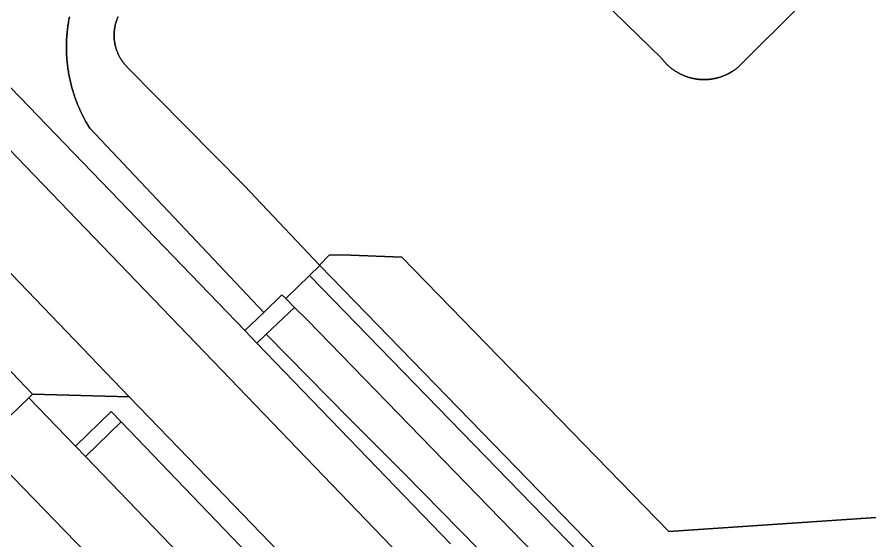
# Model space of a CAD drawing. Header units: metres. Extents: x -127 to 442, y -186 to 462.
# Drawn here: x 45.6 to 106, y 174.7 to 211.8 of the extents above; entities that cross this region are included whole.
import ezdxf

# ---------------------------------------------------------------- set-up
doc = ezdxf.new("R2010")
doc.units = ezdxf.units.M

msp = doc.modelspace()

# ---------------------------------------------------------------- linework, layer by layer
at = {"layer": 'road_0', "color": 8}
for points in [[(76.282, 174.499), (62.562, 188.724), (62.562, 188.724), (61.711, 189.606), (37.47, 214.74)], [(37.738, 209.967), (85.335, 160.584)], [(85.335, 160.584), (37.738, 209.967)], [(43.523, 195.304), (53.506, 184.925), (58.396, 179.877), (73.602, 164.099)], [(43.721, 182.308), (46.398, 184.859), (46.656, 185.105), (44.72, 187.136)], [(73.602, 164.099), (58.396, 179.877), (53.506, 184.925), (46.656, 185.105), (46.398, 184.859), (49.71, 181.42), (52.24, 183.88), (52.24, 183.88), (52.933, 183.159), (72.572, 162.709)], [(75.8, 154.33), (50.404, 180.7), (50.404, 180.7), (49.71, 181.42), (46.398, 184.859), (43.721, 182.308)], [(43.027, 181.486), (57.097, 167.015)]]:
    msp.add_lwpolyline(points, dxfattribs=at)
msp.add_lwpolyline([(43.523, 195.304), (44.72, 187.136), (46.656, 185.105), (53.506, 184.925), (43.523, 195.304)], close=True, dxfattribs=at)
at = {"layer": 'road_1', "color": 7}
msp.add_lwpolyline([(65.224, 191.254), (64.603, 191.874), (64.336, 192.141), (63.053, 190.902), (61.711, 189.606), (62.562, 188.724), (63.179, 189.31), (63.222, 189.351), (65.224, 191.254)], close=True, dxfattribs=at)
at = {"layer": 'terrain_5', "color": 3}
for points in [[(76.921, 222.833), (91.249, 208.888), (91.249, 208.888), (91.287, 208.838), (91.326, 208.789), (91.366, 208.741), (91.406, 208.693), (91.448, 208.646), (91.49, 208.599), (91.533, 208.554), (91.576, 208.508), (91.621, 208.464), (91.666, 208.421), (91.711, 208.378), (91.758, 208.336), (91.805, 208.295), (91.853, 208.254), (91.902, 208.215), (91.951, 208.176), (92.001, 208.138), (92.051, 208.101), (92.102, 208.065), (92.154, 208.029), (92.206, 207.995), (92.259, 207.961), (92.313, 207.928), (92.367, 207.896), (92.421, 207.865), (92.476, 207.835), (92.532, 207.806), (92.588, 207.778), (92.644, 207.75), (92.701, 207.724), (92.758, 207.699), (92.816, 207.674), (92.874, 207.651), (92.932, 207.628), (92.991, 207.607), (93.051, 207.586), (93.11, 207.567), (93.17, 207.548), (93.23, 207.53), (93.291, 207.514), (93.351, 207.498), (93.412, 207.484), (93.474, 207.47), (93.535, 207.458), (93.597, 207.446), (93.658, 207.436), (93.72, 207.427), (93.782, 207.418), (93.845, 207.411), (93.907, 207.405), (93.97, 207.399), (94.032, 207.395), (94.095, 207.392), (94.157, 207.39), (94.22, 207.389), (94.283, 207.389), (94.345, 207.39), (94.408, 207.392), (94.471, 207.395), (94.533, 207.399), (94.596, 207.405), (94.658, 207.411), (94.72, 207.418), (94.782, 207.426), (94.844, 207.436), (94.906, 207.446), (94.968, 207.458), (95.029, 207.47), (95.09, 207.484), (95.151, 207.498), (95.212, 207.514), (95.273, 207.53), (95.333, 207.548), (95.393, 207.566), (95.452, 207.586), (95.511, 207.606), (95.57, 207.628), (95.629, 207.65), (95.687, 207.674), (95.745, 207.698), (95.802, 207.723), (95.859, 207.75), (95.915, 207.777), (95.971, 207.805), (96.027, 207.834), (96.082, 207.864), (96.136, 207.895), (96.19, 207.927), (96.244, 207.96), (96.296, 207.994), (96.349, 208.028), (96.4, 208.064), (96.452, 208.1), (96.502, 208.137), (96.552, 208.175), (96.601, 208.214), (96.65, 208.253), (96.698, 208.294), (96.745, 208.335), (96.745, 208.335), (105.722, 217.296)], [(37.47, 214.74), (61.711, 189.606), (63.053, 190.902), (50.714, 203.949), (50.714, 203.949), (50.658, 204.038), (50.603, 204.128), (50.55, 204.218), (50.496, 204.309), (50.444, 204.401), (50.393, 204.492), (50.343, 204.585), (50.293, 204.678), (50.245, 204.771), (50.197, 204.865), (50.15, 204.959), (50.105, 205.054), (50.06, 205.149), (50.016, 205.244), (49.973, 205.34), (49.931, 205.437), (49.89, 205.534), (49.85, 205.631), (49.81, 205.729), (49.772, 205.827), (49.735, 205.925), (49.698, 206.024), (49.663, 206.123), (49.629, 206.222), (49.595, 206.322), (49.563, 206.422), (49.532, 206.522), (49.501, 206.623), (49.472, 206.724), (49.443, 206.825), (49.416, 206.927), (49.389, 207.029), (49.364, 207.131), (49.339, 207.233), (49.316, 207.336), (49.293, 207.438), (49.272, 207.541), (49.251, 207.644), (49.232, 207.748), (49.213, 207.851), (49.196, 207.955), (49.179, 208.059), (49.164, 208.163), (49.15, 208.267), (49.136, 208.372), (49.124, 208.476), (49.113, 208.581), (49.102, 208.685), (49.093, 208.79), (49.085, 208.895), (49.078, 209), (49.072, 209.105), (49.066, 209.21), (49.062, 209.315), (49.059, 209.42), (49.057, 209.526), (49.056, 209.631), (49.056, 209.736), (49.057, 209.841), (49.059, 209.946), (49.062, 210.051), (49.066, 210.157), (49.071, 210.262), (49.078, 210.367), (49.085, 210.472), (49.093, 210.576), (49.102, 210.681), (49.112, 210.786), (49.124, 210.891), (49.136, 210.995), (49.149, 211.099), (49.164, 211.204), (49.179, 211.308), (49.196, 211.412), (49.213, 211.515), (49.231, 211.619), (49.251, 211.722), (49.271, 211.825)], [(49.271, 211.825), (49.251, 211.722), (49.231, 211.619), (49.213, 211.515), (49.196, 211.412), (49.179, 211.308), (49.164, 211.204), (49.149, 211.099), (49.136, 210.995), (49.124, 210.891), (49.112, 210.786), (49.102, 210.681), (49.093, 210.576), (49.085, 210.472), (49.078, 210.367), (49.071, 210.262), (49.066, 210.157), (49.062, 210.051), (49.059, 209.946), (49.057, 209.841), (49.056, 209.736), (49.056, 209.631), (49.057, 209.526), (49.059, 209.42), (49.062, 209.315), (49.066, 209.21), (49.072, 209.105), (49.078, 209), (49.085, 208.895), (49.093, 208.79), (49.102, 208.685), (49.113, 208.581), (49.124, 208.476), (49.136, 208.372), (49.15, 208.267), (49.164, 208.163), (49.179, 208.059), (49.196, 207.955), (49.213, 207.851), (49.232, 207.748), (49.251, 207.644), (49.272, 207.541), (49.293, 207.438), (49.316, 207.336), (49.339, 207.233), (49.364, 207.131), (49.389, 207.029), (49.416, 206.927), (49.443, 206.825), (49.472, 206.724), (49.501, 206.623), (49.532, 206.522), (49.563, 206.422), (49.595, 206.322), (49.629, 206.222), (49.663, 206.123), (49.698, 206.024), (49.735, 205.925), (49.772, 205.827), (49.81, 205.729), (49.85, 205.631), (49.89, 205.534), (49.931, 205.437), (49.973, 205.34), (50.016, 205.244), (50.06, 205.149), (50.105, 205.054), (50.15, 204.959), (50.197, 204.865), (50.245, 204.771), (50.293, 204.678), (50.343, 204.585), (50.393, 204.492), (50.444, 204.401), (50.496, 204.309), (50.55, 204.218), (50.603, 204.128), (50.658, 204.038), (50.714, 203.949), (50.714, 203.949), (63.053, 190.902), (64.336, 192.141), (64.603, 191.874), (66.288, 193.506), (67.016, 194.211), (66.986, 194.242), (61.664, 199.891), (53.363, 208.279), (53.363, 208.279), (53.328, 208.315), (53.293, 208.352), (53.259, 208.389), (53.225, 208.427), (53.192, 208.466), (53.16, 208.504), (53.128, 208.544), (53.097, 208.584), (53.067, 208.624), (53.037, 208.665), (53.008, 208.706), (52.979, 208.748), (52.951, 208.79), (52.924, 208.833), (52.898, 208.876), (52.872, 208.92), (52.847, 208.964), (52.822, 209.008), (52.799, 209.053), (52.776, 209.098), (52.753, 209.143), (52.732, 209.189), (52.711, 209.235), (52.691, 209.281), (52.671, 209.328), (52.653, 209.375), (52.635, 209.422), (52.618, 209.47), (52.601, 209.518), (52.586, 209.566), (52.571, 209.614), (52.557, 209.663), (52.543, 209.712), (52.531, 209.761), (52.519, 209.81), (52.508, 209.859), (52.498, 209.909), (52.488, 209.958), (52.48, 210.008), (52.472, 210.058), (52.465, 210.108), (52.459, 210.159), (52.453, 210.209), (52.448, 210.259), (52.445, 210.31), (52.441, 210.36), (52.439, 210.411), (52.438, 210.461), (52.437, 210.512), (52.437, 210.562), (52.438, 210.613), (52.44, 210.663), (52.442, 210.714), (52.446, 210.764), (52.45, 210.815), (52.455, 210.865), (52.46, 210.916), (52.467, 210.966), (52.474, 211.016), (52.482, 211.066), (52.491, 211.115), (52.501, 211.165), (52.511, 211.215), (52.522, 211.264), (52.534, 211.313), (52.547, 211.362), (52.561, 211.411), (52.575, 211.459), (52.59, 211.508), (52.606, 211.556), (52.622, 211.603), (52.64, 211.651), (52.658, 211.698), (52.677, 211.745), (52.696, 211.792), (52.717, 211.838)], [(116.467, 171.435), (89.538, 169.628), (66.288, 193.506), (66.288, 193.506), (64.603, 191.874), (65.224, 191.254), (66.151, 190.341), (88.641, 167.216), (92.202, 167.489), (115.603, 169.044)], [(87.406, 164.819), (73.013, 179.464), (69.092, 183.396), (64.736, 187.815), (63.222, 189.351), (63.222, 189.351), (63.179, 189.31), (62.562, 188.724), (76.282, 174.499)], [(43.549, 174.039), (54.439, 162.945), (55.444, 163.941), (54.74, 164.651), (57.097, 167.015), (43.027, 181.486)]]:
    msp.add_lwpolyline(points, dxfattribs=at)
for points in [[(67.016, 194.211), (66.288, 193.506), (89.538, 169.628), (116.467, 171.435), (130.918, 156.537), (131.821, 157.063), (129.446, 159.49), (116.862, 172.464), (89.932, 170.657), (67.016, 194.211)], [(65.224, 191.254), (63.222, 189.351), (64.736, 187.815), (69.092, 183.396), (73.013, 179.464), (87.406, 164.819), (91.793, 165.066), (114.662, 166.29), (117.064, 163.79), (119.944, 160.793), (119.913, 143.858), (122.615, 161.788), (115.603, 169.044), (92.202, 167.489), (88.641, 167.216), (66.151, 190.341), (65.224, 191.254)], [(52.933, 183.159), (52.24, 183.88), (49.71, 181.42), (50.404, 180.7), (52.933, 183.159)], [(52.933, 183.159), (50.404, 180.7), (75.8, 154.33), (78.343, 156.766), (72.572, 162.709), (52.933, 183.159)]]:
    msp.add_lwpolyline(points, close=True, dxfattribs=at)
at = {"layer": 'water', "color": 5}
for points in [[(105.722, 217.296), (96.745, 208.335), (96.745, 208.335), (96.698, 208.294), (96.65, 208.253), (96.601, 208.214), (96.552, 208.175), (96.502, 208.137), (96.452, 208.1), (96.4, 208.064), (96.349, 208.028), (96.296, 207.994), (96.244, 207.96), (96.19, 207.927), (96.136, 207.895), (96.082, 207.864), (96.027, 207.834), (95.971, 207.805), (95.915, 207.777), (95.859, 207.75), (95.802, 207.723), (95.745, 207.698), (95.687, 207.674), (95.629, 207.65), (95.57, 207.628), (95.511, 207.606), (95.452, 207.586), (95.393, 207.566), (95.333, 207.548), (95.273, 207.53), (95.212, 207.514), (95.151, 207.498), (95.09, 207.484), (95.029, 207.47), (94.968, 207.458), (94.906, 207.446), (94.844, 207.436), (94.782, 207.426), (94.72, 207.418), (94.658, 207.411), (94.596, 207.405), (94.533, 207.399), (94.471, 207.395), (94.408, 207.392), (94.345, 207.39), (94.283, 207.389), (94.22, 207.389), (94.157, 207.39), (94.095, 207.392), (94.032, 207.395), (93.97, 207.399), (93.907, 207.405), (93.845, 207.411), (93.782, 207.418), (93.72, 207.427), (93.658, 207.436), (93.597, 207.446), (93.535, 207.458), (93.474, 207.47), (93.412, 207.484), (93.351, 207.498), (93.291, 207.514), (93.23, 207.53), (93.17, 207.548), (93.11, 207.567), (93.051, 207.586), (92.991, 207.607), (92.932, 207.628), (92.874, 207.651), (92.816, 207.674), (92.758, 207.699), (92.701, 207.724), (92.644, 207.75), (92.588, 207.778), (92.532, 207.806), (92.476, 207.835), (92.421, 207.865), (92.367, 207.896), (92.313, 207.928), (92.259, 207.961), (92.206, 207.995), (92.154, 208.029), (92.102, 208.065), (92.051, 208.101), (92.001, 208.138), (91.951, 208.176), (91.902, 208.215), (91.853, 208.254), (91.805, 208.295), (91.758, 208.336), (91.711, 208.378), (91.666, 208.421), (91.621, 208.464), (91.576, 208.508), (91.533, 208.554), (91.49, 208.599), (91.448, 208.646), (91.406, 208.693), (91.366, 208.741), (91.326, 208.789), (91.287, 208.838), (91.249, 208.888), (91.249, 208.888), (76.921, 222.833)], [(52.717, 211.838), (52.696, 211.792), (52.677, 211.745), (52.658, 211.698), (52.64, 211.651), (52.622, 211.603), (52.606, 211.556), (52.59, 211.508), (52.575, 211.459), (52.561, 211.411), (52.547, 211.362), (52.534, 211.313), (52.522, 211.264), (52.511, 211.215), (52.501, 211.165), (52.491, 211.115), (52.482, 211.066), (52.474, 211.016), (52.467, 210.966), (52.46, 210.916), (52.455, 210.865), (52.45, 210.815), (52.446, 210.764), (52.442, 210.714), (52.44, 210.663), (52.438, 210.613), (52.437, 210.562), (52.437, 210.512), (52.438, 210.461), (52.439, 210.411), (52.441, 210.36), (52.445, 210.31), (52.448, 210.259), (52.453, 210.209), (52.459, 210.159), (52.465, 210.108), (52.472, 210.058), (52.48, 210.008), (52.488, 209.958), (52.498, 209.909), (52.508, 209.859), (52.519, 209.81), (52.531, 209.761), (52.543, 209.712), (52.557, 209.663), (52.571, 209.614), (52.586, 209.566), (52.601, 209.518), (52.618, 209.47), (52.635, 209.422), (52.653, 209.375), (52.671, 209.328), (52.691, 209.281), (52.711, 209.235), (52.732, 209.189), (52.753, 209.143), (52.776, 209.098), (52.799, 209.053), (52.822, 209.008), (52.847, 208.964), (52.872, 208.92), (52.898, 208.876), (52.924, 208.833), (52.951, 208.79), (52.979, 208.748), (53.008, 208.706), (53.037, 208.665), (53.067, 208.624), (53.097, 208.584), (53.128, 208.544), (53.16, 208.504), (53.192, 208.466), (53.225, 208.427), (53.259, 208.389), (53.293, 208.352), (53.328, 208.315), (53.363, 208.279), (53.363, 208.279), (61.664, 199.891), (66.986, 194.242), (67.69, 194.964), (68.596, 194.977), (72.84, 194.823), (91.746, 175.389), (118.68, 177.196)]]:
    msp.add_lwpolyline(points, dxfattribs=at)
msp.add_lwpolyline([(129.446, 159.49), (131.798, 163.69), (118.68, 177.196), (91.746, 175.389), (72.84, 194.823), (68.596, 194.977), (67.69, 194.964), (66.986, 194.242), (67.016, 194.211), (89.932, 170.657), (116.862, 172.464), (129.446, 159.49)], close=True, dxfattribs=at)

doc.saveas('drawing.dxf')
